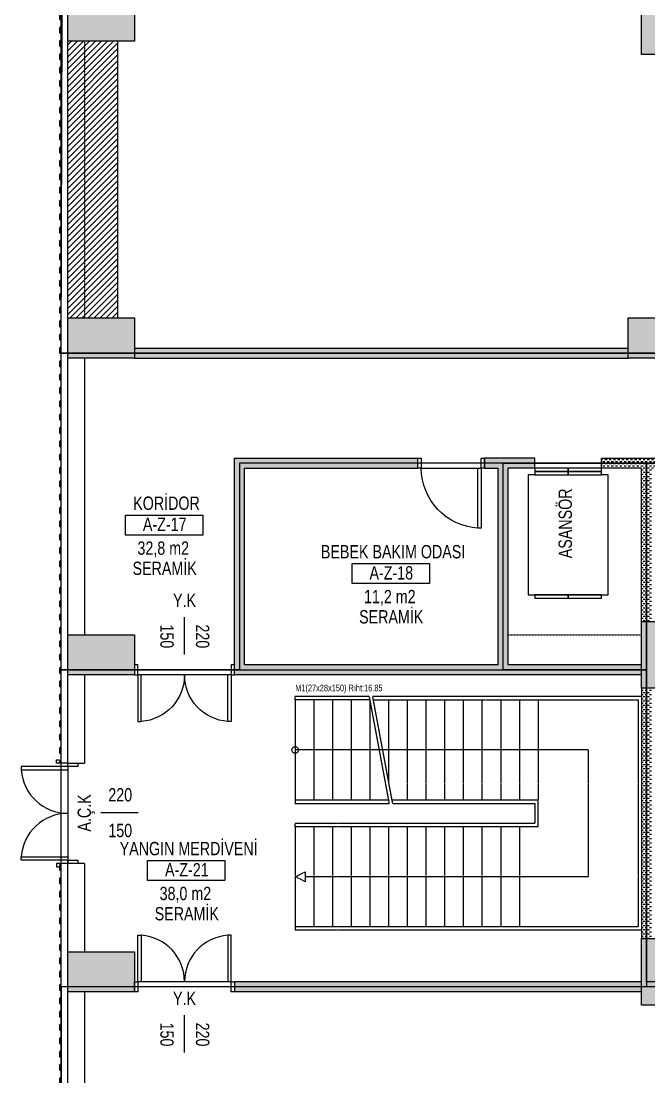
# Model space of a CAD drawing. Header units: centimetres. Extents: x 26200 to 113000, y -600 to 9300.
# Drawn here: x 50769 to 51711, y 2356 to 3939 of the extents above; entities that cross this region are included whole.
import ezdxf
from ezdxf.enums import TextEntityAlignment as Align

# ---------------------------------------------------------------- set-up
doc = ezdxf.new("R2010")
doc.units = ezdxf.units.CM
doc.linetypes.add('DOT2', pattern=[0.254, 0, -0.254])
doc.linetypes.add('HIDDEN2', pattern=[0.1875, 0.125, -0.0625])
for name, color, linetype in [('A-ANNO-IDEN', 8, 'Continuous'), ('A-ANNO-TEXT', 8, 'Continuous'), ('A-AREA', 8, 'Continuous'), ('A-DOOR', 8, 'Continuous'), ('A-ELEV-01', 8, 'Continuous'), ('A-ELEV-03', 8, 'Continuous'), ('A-FLOR-EVTR', 8, 'Continuous'), ('A-FLOR-STRS', 8, 'Continuous'), ('A-WALL', 8, 'Continuous'), ('A-WALL-BRCK', 8, 'Continuous'), ('A-WALL-HTCH', 8, 'Continuous'), ('A-WALL-SNWPNL', 8, 'Continuous'), ('A-WALL-STEL', 8, 'Continuous'), ('S-CONC', 5, 'Continuous'), ('S-HTCH', 8, 'Continuous')]:
    doc.layers.add(name, color=color, linetype=linetype)
doc.styles.add('Fields_100', font='act_simplex.shx', dxfattribs={"width": 0.8, "height": 20})
doc.styles.add('Fields_50', font='act_simplex.shx', dxfattribs={"width": 0.8, "height": 10})
pattern_1 = [(0, (47244.2896, 54361.0323), (3.175, 3.175), [3.175, -3.175])]

# ---------------------------------------------------------------- blocks, each defined once
blk = doc.blocks.new('Mahal kutusu_100')
at = {"color": 0}
blk.add_lwpolyline([(-58, 30), (58, 30), (58, 0), (-58, 0)], close=True, dxfattribs=at)
at = {"color": 0, "style": 'Fields_100', "width": 0.8}
for tag, p in [('MAHAL', (3.6, 37.9)), ('KOD', (0.9, 6.2)), ('ALAN', (-1.3, -29.4)), ('KAPLAMA', (0.8, -59.7))]:
    blk.add_attdef(tag, text='', height=20, dxfattribs=at).set_placement(p, align=Align.CENTER)
blk = doc.blocks.new('KAPI 150')
at = {"layer": 'A-DOOR'}
blk.add_line((145, 15), (5, 15), dxfattribs=at)
for points in [[(5, 15), (5, 85), (10, 85), (10, 15)], [(145, 15), (145, 85), (140, 85), (140, 15)]]:
    blk.add_lwpolyline(points, dxfattribs=at)
for points in [[(5, 0), (0, 0), (0, 15), (5, 15)], [(150, 0), (145, 0), (145, 15), (150, 15)]]:
    blk.add_lwpolyline(points, close=True, dxfattribs=at)
for centre, start, end in [((5, 15), 0, 85.904), ((145, 15), 94.096, 180)]:
    blk.add_arc(centre, 70, start, end, dxfattribs=at)
blk = doc.blocks.new('AÇK_01')
at = {"color": 0}
blk.add_lwpolyline([(28, 0), (-28, 0)], dxfattribs=at)
at = {"color": 0, "style": 'Fields_100', "width": 0.8}
blk.add_attdef('A.Ç.K.01', text='', height=20, rotation=90, dxfattribs=at).set_placement((-53, 0), align=Align.MIDDLE_CENTER)
for tag, p in [('W', (1, 17.2)), ('H', (1, -36.3))]:
    blk.add_attdef(tag, text='', height=20, dxfattribs=at).set_placement(p, align=Align.CENTER)
blk = doc.blocks.new('KAPI_100')
at = {"layer": 'A-DOOR'}
blk.add_line((5, 15), (95, 15), dxfattribs=at)
blk.add_lwpolyline([(95, 15), (95, 105), (90, 105), (90, 15)], dxfattribs=at)
for points in [[(0, 0), (5, 0), (5, 15), (0, 15)], [(95, 0), (100, 0), (100, 15), (95, 15)]]:
    blk.add_lwpolyline(points, close=True, dxfattribs=at)
blk.add_arc((95, 15), 90, 93.1847, 180, dxfattribs=at)
blk = doc.blocks.new('*U31')
at = {"layer": 'A-WALL-SNWPNL'}
blk.add_lwpolyline([(50, 1), (42, 1), (40, -1), (32, -1), (30, 1), (22, 1), (20, -1), (12, -1), (10, 1), (2, 1), (0, -1), (-8, -1), (-10, 1), (-18, 1), (-20, -1), (-28, -1), (-30, 1), (-38, 1), (-40, -1), (-48, -1), (-50, 1)], dxfattribs=at)
blk = doc.blocks.new('*U32')
at = {"layer": 'A-WALL-STEL', "color": 0, "linetype": 'ByBlock', "lineweight": -2, "transparency": 16777216}
for p in [(1100, 0), (1200, 0), (1300, 0), (1400, 0), (1500, 0), (1600, 0), (1700, 0), (1800, 0), (1900, 0), (2000, 0), (2100, 0)]:
    blk.add_blockref('*U31', p, dxfattribs=at)
blk = doc.blocks.new('*U17')
at = {"layer": 'A-WALL-SNWPNL'}
blk.add_lwpolyline([(50, 1), (42, 1), (40, -1), (32, -1), (30, 1), (22, 1), (20, -1), (12, -1), (10, 1), (2, 1), (0, -1), (-8, -1), (-10, 1), (-18, 1), (-20, -1), (-28, -1), (-30, 1), (-38, 1), (-40, -1), (-48, -1), (-50, 1)], dxfattribs=at)
blk = doc.blocks.new('*U18')
at = {"layer": 'A-WALL-STEL', "color": 0, "linetype": 'ByBlock', "lineweight": -2, "transparency": 16777216}
for p in [(0, 0), (100, 0), (200, 0), (300, 0), (400, 0), (500, 0), (600, 0), (700, 0), (800, 0), (900, 0), (1000, 0)]:
    blk.add_blockref('*U17', p, dxfattribs=at)

msp = doc.modelspace()

# ---------------------------------------------------------------- hatches: boundary and pattern name
at = {"layer": 'A-WALL-BRCK'}
h = msp.add_hatch(dxfattribs=at)
h.set_pattern_fill('ANSI31', color=256, scale=2)
h.set_pattern_definition([(45, (47244.2896, 54836.032), (-4.49012806, 4.49012806), [])])
h.paths.add_polyline_path([(50914.5, 3908.6), (50839.5, 3908.6), (50839.5, 3493.6), (50914.5, 3493.6)])
at = {"layer": 'A-WALL-HTCH'}
h = msp.add_hatch(dxfattribs=at)
h.set_pattern_fill('DASH', color=256)
h.set_pattern_definition(pattern_1)
h.paths.add_polyline_path([(51679.5, 3448.6), (50939.5, 3448.6), (50939.5, 3433.6), (51679.5, 3433.6)])
h = msp.add_hatch(dxfattribs=at)
h.set_pattern_fill('DASH', color=256)
h.set_pattern_definition(pattern_1)
h.paths.add_polyline_path([(51499.5, 3268.6), (51539.5, 3268.6), (51539.5, 3283.6), (51464.5, 3283.6), (51464.5, 3268.6), (51484.5, 3268.6), (51484.5, 2973.6), (51104.5, 2973.6), (51104.5, 3268.6), (51364.5, 3268.6), (51364.5, 3283.6), (51089.5, 3283.6), (51089.5, 2958.6), (51699.5, 2958.6), (51699.5, 2973.6), (51499.5, 2973.6)])
h = msp.add_hatch(dxfattribs=at)
h.set_pattern_fill('DASH', color=256)
h.set_pattern_definition(pattern_1)
h.paths.add_polyline_path([(51714.5, 3268.6), (51879.5, 3268.6), (51879.5, 3283.6), (51639.5, 3283.6), (51639.5, 3268.6), (51699.5, 3268.6), (51699.5, 3038.6), (51714.5, 3038.6)])
h = msp.add_hatch(dxfattribs=at)
h.set_pattern_fill('DASH', color=256)
h.set_pattern_definition(pattern_1)
h.paths.add_polyline_path([(51714.5, 2938.6), (51699.5, 2938.6), (51699.5, 2563.6), (51714.5, 2563.6)])
h = msp.add_hatch(dxfattribs=at)
h.set_pattern_fill('DASH', color=256)
h.set_pattern_definition(pattern_1)
h.paths.add_polyline_path([(51699.5, 2498.6), (51089.5, 2498.6), (51089.5, 2483.6), (51699.5, 2483.6)])
at = {"layer": 'S-HTCH'}
h = msp.add_hatch(dxfattribs=at)
h.set_pattern_fill('ANSI33', color=256)
h.set_pattern_definition([(45, (47244.2896, 5721.5606), (-4.490128, 4.490128), []), (45, (47248.78, 5721.5606), (-4.490128, 4.490128), [3.175, -1.5875])])
h.paths.add_polyline_path([(51759.5, 2938.6), (51699.5, 2938.6), (51699.5, 3038.6), (51759.5, 3038.6)])
h.paths.add_polyline_path([(50839.5, 2958.6), (50839.5, 3018.6), (50939.5, 3018.6), (50939.5, 2958.6)])
h.paths.add_polyline_path([(52519.5, 2958.6), (52519.5, 3018.6), (52619.5, 3018.6), (52619.5, 2958.6)])
h.paths.add_polyline_path([(51759.5, 1988.6), (51699.5, 1988.6), (51699.5, 2088.6), (51759.5, 2088.6)])
h.paths.add_polyline_path([(51759.5, 2463.6), (51699.5, 2463.6), (51699.5, 2563.6), (51759.5, 2563.6)])
h.paths.add_polyline_path([(51759.5, 3888.6), (51699.5, 3888.6), (51699.5, 3988.6), (51759.5, 3988.6)])
h.paths.add_polyline_path([(51759.5, 4363.6), (51699.5, 4363.6), (51699.5, 4463.6), (51759.5, 4463.6)])
h.paths.add_polyline_path([(51759.5, 4838.6), (51699.5, 4838.6), (51699.5, 4938.6), (51759.5, 4938.6)])
h.paths.add_polyline_path([(51759.5, 5788.6), (51699.5, 5788.6), (51699.5, 5888.6), (51759.5, 5888.6)])
h.paths.add_polyline_path([(51759.5, 6263.6), (51699.5, 6263.6), (51699.5, 6363.6), (51759.5, 6363.6)])
h.paths.add_polyline_path([(51759.5, 6738.6), (51699.5, 6738.6), (51699.5, 6838.6), (51759.5, 6838.6)])
h.paths.add_polyline_path([(50839.5, 1518.6), (50839.5, 1578.6), (50939.5, 1578.6), (50939.5, 1518.6)])
h.paths.add_polyline_path([(51679.5, 1518.6), (51679.5, 1578.6), (51779.5, 1578.6), (51779.5, 1518.6)])
h.paths.add_polyline_path([(52519.5, 1518.6), (52519.5, 1578.6), (52619.5, 1578.6), (52619.5, 1518.6)])
h.paths.add_polyline_path([(50839.5, 2008.6), (50839.5, 2068.6), (50939.5, 2068.6), (50939.5, 2008.6)])
h.paths.add_polyline_path([(52519.5, 2008.6), (52519.5, 2068.6), (52619.5, 2068.6), (52619.5, 2008.6)])
h.paths.add_polyline_path([(50839.5, 2483.6), (50839.5, 2543.6), (50939.5, 2543.6), (50939.5, 2483.6)])
h.paths.add_polyline_path([(52519.5, 2483.6), (52519.5, 2543.6), (52619.5, 2543.6), (52619.5, 2483.6)])
h.paths.add_polyline_path([(50839.5, 3433.6), (50839.5, 3493.6), (50939.5, 3493.6), (50939.5, 3433.6)])
h.paths.add_polyline_path([(51679.5, 3433.6), (51679.5, 3493.6), (51779.5, 3493.6), (51779.5, 3433.6)])
h.paths.add_polyline_path([(52519.5, 3433.6), (52519.5, 3493.6), (52619.5, 3493.6), (52619.5, 3433.6)])
h.paths.add_polyline_path([(50839.5, 3908.6), (50839.5, 3968.6), (50939.5, 3968.6), (50939.5, 3908.6)])
h.paths.add_polyline_path([(52519.5, 3908.6), (52519.5, 3968.6), (52619.5, 3968.6), (52619.5, 3908.6)])
h.paths.add_polyline_path([(50839.5, 4383.6), (50839.5, 4443.6), (50939.5, 4443.6), (50939.5, 4383.6)])
h.paths.add_polyline_path([(52519.5, 4383.6), (52519.5, 4443.6), (52619.5, 4443.6), (52619.5, 4383.6)])
h.paths.add_polyline_path([(50839.5, 4858.6), (50839.5, 4918.6), (50939.5, 4918.6), (50939.5, 4858.6)])
h.paths.add_polyline_path([(52519.5, 4858.6), (52519.5, 4918.6), (52619.5, 4918.6), (52619.5, 4858.6)])
h.paths.add_polyline_path([(50839.5, 5333.6), (50839.5, 5393.6), (50939.5, 5393.6), (50939.5, 5333.6)])
h.paths.add_polyline_path([(51679.5, 5333.6), (51679.5, 5393.6), (51779.5, 5393.6), (51779.5, 5333.6)])
h.paths.add_polyline_path([(52519.5, 5333.6), (52519.5, 5393.6), (52619.5, 5393.6), (52619.5, 5333.6)])
h.paths.add_polyline_path([(50839.5, 5808.6), (50839.5, 5868.6), (50939.5, 5868.6), (50939.5, 5808.6)])
h.paths.add_polyline_path([(52519.5, 5808.6), (52519.5, 5868.6), (52619.5, 5868.6), (52619.5, 5808.6)])
h.paths.add_polyline_path([(50839.5, 6283.6), (50839.5, 6343.6), (50939.5, 6343.6), (50939.5, 6283.6)])
h.paths.add_polyline_path([(52519.5, 6283.6), (52519.5, 6343.6), (52619.5, 6343.6), (52619.5, 6283.6)])
h.paths.add_polyline_path([(50839.5, 6758.6), (50839.5, 6818.6), (50939.5, 6818.6), (50939.5, 6758.6)])
h.paths.add_polyline_path([(52519.5, 6758.6), (52519.5, 6818.6), (52619.5, 6818.6), (52619.5, 6758.6)])
h.paths.add_polyline_path([(50839.5, 7248.6), (50839.5, 7308.6), (50939.5, 7308.6), (50939.5, 7248.6)])
h.paths.add_polyline_path([(51679.5, 7248.6), (51679.5, 7308.6), (51779.5, 7308.6), (51779.5, 7248.6)])
h.paths.add_polyline_path([(52519.5, 7248.6), (52519.5, 7308.6), (52619.5, 7308.6), (52619.5, 7248.6)])

# ---------------------------------------------------------------- linework, layer by layer
at = {"layer": 'A-AREA'}
for points in [[(50829.5, 3441.1), (50839.5, 6811.1), (51752, 6811.1), (51752, 7001.1), (51909.5, 7001.1), (51909.5, 7061.1), (52612, 7061.1), (52612, 3441.1), (51937, 3441.1), (51937, 3523.6), (51772, 3523.6), (51772, 3441.1)], [(50829.5, 2966.1), (50829.5, 3441.1), (51772, 3441.1), (51772, 3523.6), (51937, 3523.6), (51937, 3441.1), (52612, 3441.1), (52612, 3276.1), (51097, 3276.1), (51097, 2966.1)], [(51097, 2966.1), (51492, 2966.1), (51492, 3276.1), (51097, 3276.1)], [(51707, 2966.1), (51492, 2966.1), (51492, 3276.1), (51707, 3276.1)], [(51707, 3276.1), (52159.5, 3276.1), (52159.5, 2498.6), (51707, 2498.6)], [(51707, 2491.1), (50829.5, 2491.1), (50829.5, 2966.1), (51707, 2966.1)], [(50829.5, 1508.6), (52612, 1508.6), (52612, 2491.1), (50829.5, 2491.1)]]:
    msp.add_lwpolyline(points, close=True, dxfattribs=at)
at = {"layer": 'A-ELEV-01', "linetype": 'HIDDEN2'}
for p, q in [((50864.5, 3908.6), (50864.5, 3493.6)), ((51499.5, 3018.6), (51699.5, 3018.6))]:
    msp.add_line(p, q, dxfattribs=at)
at = {"layer": 'A-ELEV-01'}
for p, q in [((50864.5, 3433.6), (50864.5, 3018.6)), ((50864.5, 2958.6), (50864.5, 2826.1)), ((50864.5, 2676.1), (50839.5, 2676.1)), ((50864.5, 2676.1), (50864.5, 2543.6)), ((50864.5, 2483.6), (50864.5, 2068.6))]:
    msp.add_line(p, q, dxfattribs=at)
msp.add_lwpolyline([(50839.5, 2826.1), (50864.5, 2826.1)], dxfattribs=at)
at = {"layer": 'A-ELEV-03'}
msp.add_line((50829.5, 1518.6), (50829.5, 2676.1), dxfattribs=at)
msp.add_lwpolyline([(50829.5, 2826.1), (50829.5, 5051.1)], dxfattribs=at)
at = {"layer": 'A-FLOR-EVTR'}
for points in [[(51539.5, 3268.6), (51539.5, 3263.6), (51589.5, 3263.6), (51589.5, 3268.6)], [(51539.5, 3263.6), (51539.5, 3258.6), (51589.5, 3258.6), (51589.5, 3263.6)], [(51589.5, 3268.6), (51589.5, 3263.6), (51639.5, 3263.6), (51639.5, 3268.6)], [(51589.5, 3263.6), (51589.5, 3258.6), (51639.5, 3258.6), (51639.5, 3263.6)], [(51539.5, 3078.6), (51539.5, 3073.6), (51589.5, 3073.6), (51589.5, 3078.6)], [(51589.5, 3078.6), (51589.5, 3073.6), (51639.5, 3073.6), (51639.5, 3078.6)]]:
    msp.add_lwpolyline(points, close=True, dxfattribs=at)
msp.add_lwpolyline([(51539.5, 3258.6), (51529.5, 3258.6), (51529.5, 3078.6), (51649.5, 3078.6), (51649.5, 3258.6), (51639.5, 3258.6)], dxfattribs=at)
at = {"layer": 'A-FLOR-STRS'}
for p, q in [((51291.5, 2926.1), (51180.5, 2926.1)), ((51292.5, 2921.1), (51180.5, 2921.1)), ((51320.5, 2771.1), (51180.5, 2771.1)), ((51180.5, 2771.1), (51180.5, 2766.1))]:
    msp.add_line(p, q, dxfattribs=at)
at = {"layer": 'A-FLOR-STRS', "linetype": 'DOT2', "ltscale": 0.2}
for p, q in [((51699.5, 2926.1), (51296.5, 2926.1)), ((51544.5, 2771.1), (51325.5, 2771.1)), ((51544.5, 2731.1), (51544.5, 2771.1)), ((51180.5, 2731.1), (51180.5, 2736.1)), ((51544.5, 2731.1), (51180.5, 2731.1)), ((51180.5, 2581.1), (51180.5, 2576.1)), ((51699.5, 2576.1), (51180.5, 2576.1))]:
    msp.add_line(p, q, dxfattribs=at)
at = {"layer": 'A-FLOR-STRS'}
for points in [[(51180.5, 2921.1), (51180.5, 2926.1)], [(51180.5, 2921.1), (51180.5, 2771.1)], [(51208.5, 2921.1), (51208.5, 2771.1)], [(51236.5, 2921.1), (51236.5, 2771.1)], [(51264.5, 2921.1), (51264.5, 2771.1)], [(51292.5, 2921.1), (51292.5, 2771.1)], [(51619.5, 2846.1), (51180.5, 2846.1)], [(51180.5, 2766.1), (51321.4, 2766.1)]]:
    msp.add_lwpolyline(points, dxfattribs=at)
at = {"layer": 'A-FLOR-STRS', "linetype": 'DOT2', "ltscale": 0.2}
for points in [[(51297.5, 2921.1), (51694.5, 2921.1), (51694.5, 2581.1), (51180.5, 2581.1)], [(51320.5, 2921.1), (51320.5, 2797.9)], [(51348.5, 2921.1), (51348.5, 2771.1)], [(51376.5, 2921.1), (51376.5, 2771.1)], [(51404.5, 2921.1), (51404.5, 2771.1)], [(51432.5, 2921.1), (51432.5, 2771.1)], [(51460.5, 2921.1), (51460.5, 2771.1)], [(51488.5, 2921.1), (51488.5, 2771.1)], [(51516.5, 2921.1), (51516.5, 2771.1)], [(51544.5, 2921.1), (51544.5, 2771.1)], [(51699.5, 2926.1), (51699.5, 2576.1)], [(51619.5, 2846.1), (51619.5, 2656.1), (51195.5, 2656.1)], [(51326.4, 2766.1), (51539.5, 2766.1), (51539.5, 2736.1), (51180.5, 2736.1)], [(51180.5, 2731.1), (51180.5, 2581.1)], [(51208.5, 2731.1), (51208.5, 2581.1)], [(51236.5, 2731.1), (51236.5, 2581.1)], [(51264.5, 2731.1), (51264.5, 2581.1)], [(51292.5, 2731.1), (51292.5, 2581.1)], [(51320.5, 2731.1), (51320.5, 2581.1)], [(51348.5, 2731.1), (51348.5, 2581.1)], [(51376.5, 2731.1), (51376.5, 2581.1)], [(51404.5, 2731.1), (51404.5, 2581.1)], [(51432.5, 2731.1), (51432.5, 2581.1)], [(51460.5, 2731.1), (51460.5, 2581.1)], [(51488.5, 2731.1), (51488.5, 2581.1)], [(51516.5, 2731.1), (51516.5, 2581.1)]]:
    msp.add_lwpolyline(points, dxfattribs=at)
at = {"layer": 'A-FLOR-STRS', "const_width": 2}
for points in [[(51291.5, 2926.1), (51321.4, 2766.1)], [(51296.5, 2926.1), (51326.4, 2766.1)]]:
    msp.add_lwpolyline(points, dxfattribs=at)
at = {"layer": 'A-FLOR-STRS', "linetype": 'DOT2', "ltscale": 0.2}
msp.add_lwpolyline([(51195.5, 2663.6), (51195.5, 2648.6), (51180.5, 2656.1)], close=True, dxfattribs=at)
at = {"layer": 'A-FLOR-STRS'}
msp.add_circle((51180.5, 2846.1), 5, dxfattribs=at)
at = {"layer": 'A-WALL'}
for p, q in [((51364.5, 3268.6), (51364.5, 3283.6)), ((51539.5, 3283.6), (51464.5, 3283.6)), ((51464.5, 3268.6), (51464.5, 3283.6)), ((51484.5, 2973.6), (51484.5, 3268.6)), ((51539.5, 3268.6), (51499.5, 3268.6)), ((51499.5, 2973.6), (51499.5, 3268.6)), ((51699.5, 3268.6), (51639.5, 3268.6)), ((51699.5, 3038.6), (51699.5, 3268.6)), ((51484.5, 2973.6), (51104.5, 2973.6)), ((51699.5, 2973.6), (51499.5, 2973.6)), ((51699.5, 2938.6), (51699.5, 2563.6)), ((50939.5, 2498.6), (50939.5, 2483.6)), ((51699.5, 2498.6), (51089.5, 2498.6)), ((51089.5, 2498.6), (51089.5, 2483.6)), ((51699.5, 2483.6), (51089.5, 2483.6))]:
    msp.add_line(p, q, dxfattribs=at)
for points in [[(50939.5, 3448.6), (51679.5, 3448.6)], [(50939.5, 3433.6), (51679.5, 3433.6)], [(51699.5, 2958.6), (51089.5, 2958.6), (51089.5, 3283.6), (51364.5, 3283.6)], [(51539.5, 3268.6), (51539.5, 3283.6)], [(51639.5, 3268.6), (51639.5, 3283.6), (51879.5, 3283.6)], [(51104.5, 2973.6), (51104.5, 3268.6), (51364.5, 3268.6)], [(51464.5, 3268.6), (51484.5, 3268.6)]]:
    msp.add_lwpolyline(points, dxfattribs=at)
at = {"layer": 'A-WALL-BRCK'}
msp.add_line((50914.5, 3493.6), (50914.5, 3908.6), dxfattribs=at)
at = {"layer": 'A-WALL-SNWPNL'}
for p, q in [((50839.5, 3493.6), (50839.5, 3908.6)), ((50839.5, 3018.6), (50839.5, 3433.6)), ((50839.5, 2826.1), (50839.5, 2958.6)), ((50839.5, 2826.1), (50829.5, 2826.1)), ((50839.5, 2676.1), (50829.5, 2676.1)), ((50839.5, 2543.6), (50839.5, 2676.1)), ((50839.5, 2068.6), (50839.5, 2483.6))]:
    msp.add_line(p, q, dxfattribs=at)
for points in [[(50827.5, 2826.1), (50827.5, 2829.1), (50829.5, 2831.1), (50829.5, 2839.1), (50827.5, 2841.1), (50827.5, 2849.1), (50829.5, 2851.1)], [(50839.5, 2821.1), (50839.5, 2826.1), (50822.5, 2826.1), (50822.5, 2831.1), (50827, 2831.1)], [(50839.5, 2681.1), (50839.5, 2676.1), (50822.5, 2676.1), (50822.5, 2671.1), (50827, 2671.1)]]:
    msp.add_lwpolyline(points, dxfattribs=at)
at = {"layer": 'S-CONC'}
for points in [[(51759.5, 3888.6), (51699.5, 3888.6), (51699.5, 3988.6), (51759.5, 3988.6)], [(50839.5, 3908.6), (50839.5, 3968.6), (50939.5, 3968.6), (50939.5, 3908.6)], [(50839.5, 3433.6), (50839.5, 3493.6), (50939.5, 3493.6), (50939.5, 3433.6)], [(51679.5, 3433.6), (51679.5, 3493.6), (51779.5, 3493.6), (51779.5, 3433.6)], [(51759.5, 2938.6), (51699.5, 2938.6), (51699.5, 3038.6), (51759.5, 3038.6)], [(50839.5, 2958.6), (50839.5, 3018.6), (50939.5, 3018.6), (50939.5, 2958.6)], [(51759.5, 2463.6), (51699.5, 2463.6), (51699.5, 2563.6), (51759.5, 2563.6)], [(50839.5, 2483.6), (50839.5, 2543.6), (50939.5, 2543.6), (50939.5, 2483.6)]]:
    msp.add_lwpolyline(points, close=True, dxfattribs=at)

# ---------------------------------------------------------------- block references
at = {"layer": 'A-ANNO-IDEN'}
for p, values in [((50983.9, 3168.1), {'MAHAL': 'KORİDOR', 'KOD': 'A-Z-17', 'ALAN': '32,8 m2', 'KAPLAMA': 'SERAMİK'}), ((51323.6, 3095.4), {'MAHAL': 'BEBEK BAKIM ODASI', 'KOD': 'A-Z-18', 'ALAN': '11,2 m2', 'KAPLAMA': 'SERAMİK'}), ((51017.1, 2650.4), {'MAHAL': 'YANGIN MERDİVENİ', 'KOD': 'A-Z-21', 'ALAN': '38,0 m2', 'KAPLAMA': 'SERAMİK'})]:
    msp.add_blockref('Mahal kutusu_100', p, dxfattribs=at).add_auto_attribs(values)
at = {"layer": 'A-ANNO-TEXT', "rotation": 270}
for p in [(51014.5, 3017.4), (51014.5, 2420.6)]:
    msp.add_blockref('AÇK_01', p, dxfattribs=at).add_auto_attribs({'A.Ç.K.01': 'Y.K', 'H': '150', 'W': '220'})
at = {"layer": 'A-ANNO-TEXT'}
msp.add_blockref('AÇK_01', (50917.1, 2751.7), dxfattribs=at).add_auto_attribs({'A.Ç.K.01': 'A.Ç.K', 'H': '150', 'W': '220'})
at = {"layer": 'A-DOOR', "xscale": -1, "rotation": 180}
msp.add_blockref('KAPI_100', (51364.5, 3283.6), dxfattribs=at)
at = {"layer": 'A-ELEV-01', "xscale": -1, "rotation": 180}
msp.add_blockref('KAPI 150', (50939.5, 2973.6), dxfattribs=at)
at = {"layer": 'A-ELEV-01', "rotation": 90}
msp.add_blockref('KAPI 150', (50854.5, 2676.1), dxfattribs=at)
at = {"layer": 'A-ELEV-01'}
msp.add_blockref('KAPI 150', (50939.5, 2483.6), dxfattribs=at)
at = {"layer": 'A-WALL-STEL', "rotation": 270}
for name, p in [('*U32', (50828.5, 5001.1)), ('*U18', (50828.5, 2626.1))]:
    msp.add_blockref(name, p, dxfattribs=at)

# ---------------------------------------------------------------- texts
at = {"layer": 'A-ANNO-TEXT', "insert": (51575.3, 3185.8), "char_height": 20, "attachment_point": 2, "rotation": 90, "style": 'Fields_100'}
msp.add_mtext_dynamic_manual_height_columns('ASANSÖR', width=436.665, gutter_width=100, heights=[0], dxfattribs=at)
at = {"layer": 'A-ANNO-TEXT', "insert": (51180.5, 2931.1), "char_height": 10, "attachment_point": 7, "style": 'Fields_50'}
msp.add_mtext_dynamic_manual_height_columns('\\pt140;M1(27x28x150) R{\\fArial|b0|i0|c162|p34;ı}ht:16.85', width=230.628, gutter_width=100, heights=[0], dxfattribs=at)

doc.saveas('drawing.dxf')
